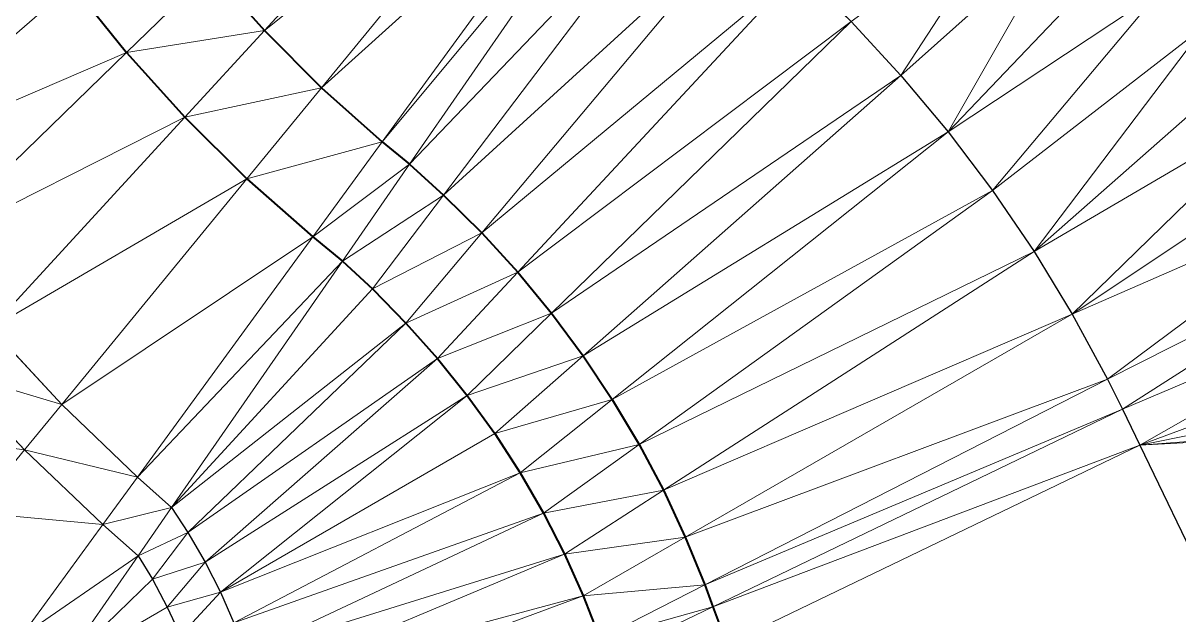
# Model space of a CAD drawing. Header units: metres. Extents: x 246428 to 246884, y 7418966 to 7419490.
# Drawn here: x 246507.07 to 246526.7, y 7419354.85 to 7419364.9 of the extents above; entities that cross this region are included whole.
import ezdxf

# ---------------------------------------------------------------- set-up
doc = ezdxf.new("R2010")
doc.units = ezdxf.units.M
doc.linetypes.add('blank name', pattern=[0])
doc.linetypes.add('HIDDEN', pattern=[9.525, 6.35, -3.175])
doc.layers.add('_12D_UNMAPPED', color=7, linetype='Continuous')
doc.layers.add('BATTER', color=250, linetype='HIDDEN', lineweight=25)
doc.layers.add('DRAINAGE_SWALE', color=7, linetype='CHANNEL_DASHDOT_X4', lineweight=40)
doc.styles.get("Standard").update_dxf_attribs({"font": 'romans.shx', "width": 0.65})
doc.linetypes.add('CHANNEL_DASHDOT_X4', pattern='A,6,-1,1,-1,0.004,[">",Standard,S=4,R=0,X=0,Y=-1.7144],0.004,1,-1,6,-1,1,-1', length=20.008)

msp = doc.modelspace()

# ---------------------------------------------------------------- linework, layer by layer
at = {"layer": '_12D_UNMAPPED', "color": 3, "linetype": 'blank name', "lineweight": 0}
for points in [[(246511.167, 7419364.771, 30.382), (246510.257, 7419365.792, 30.388), (246515.56, 7419369.549, 31.463)], [(246511.167, 7419364.771, 30.382), (246515.56, 7419369.549, 31.463), (246516.314, 7419368.893, 31.473)], [(246512.137, 7419363.8, 30.375), (246511.167, 7419364.771, 30.382), (246516.314, 7419368.893, 31.473)], [(246512.137, 7419363.8, 30.375), (246516.314, 7419368.893, 31.473), (246516.315, 7419368.893, 31.473)], [(246512.137, 7419363.8, 30.375), (246512.137, 7419363.8, 30.375), (246516.315, 7419368.893, 31.473)], [(246512.137, 7419363.8, 30.375), (246516.314, 7419368.893, 31.473), (246516.314, 7419368.893, 31.473)], [(246512.137, 7419363.8, 30.375), (246512.137, 7419363.8, 30.375), (246516.315, 7419368.893, 31.473)], [(246512.137, 7419363.8, 30.375), (246516.315, 7419368.893, 31.473), (246517.105, 7419368.281, 31.482)], [(246513.165, 7419362.882, 30.368), (246512.137, 7419363.8, 30.375), (246517.105, 7419368.281, 31.482)], [(246513.165, 7419362.882, 30.368), (246517.105, 7419368.281, 31.482), (246517.459, 7419368.029, 31.486)], [(246513.165, 7419362.882, 30.368), (246517.459, 7419368.029, 31.486), (246513.629, 7419362.5, 30.365)], [(246517.459, 7419368.029, 31.486), (246518.322, 7419367.404, 31.496), (246513.629, 7419362.5, 30.365)], [(246513.629, 7419362.5, 30.365), (246518.322, 7419367.404, 31.496), (246514.209, 7419361.977, 30.361)], [(246518.322, 7419367.404, 31.496), (246519.299, 7419366.624, 31.508), (246514.209, 7419361.977, 30.361)], [(246521.13, 7419364.924, 31.531), (246523.871, 7419366.918, 31.559), (246521.979, 7419364.007, 31.543)], [(246523.871, 7419366.918, 31.559), (246524.727, 7419366.463, 31.569), (246521.979, 7419364.007, 31.543)], [(246507.045, 7419366.743, 30.442), (246507.899, 7419365.548, 30.435), (246503.412, 7419363.936, 31.207)], [(246514.209, 7419361.977, 30.361), (246519.299, 7419366.624, 31.508), (246514.857, 7419361.335, 30.356)], [(246519.299, 7419366.624, 31.508), (246520.236, 7419365.797, 31.519), (246514.857, 7419361.335, 30.356)], [(246521.979, 7419364.007, 31.543), (246524.727, 7419366.463, 31.569), (246522.782, 7419363.049, 31.554)], [(246524.727, 7419366.463, 31.569), (246525.559, 7419365.966, 31.579), (246522.782, 7419363.049, 31.554)], [(246525.559, 7419365.966, 31.579), (246526.364, 7419365.426, 31.589), (246522.782, 7419363.049, 31.554)], [(246507.899, 7419365.548, 30.435), (246510.257, 7419365.792, 30.388), (246508.823, 7419364.398, 30.428)], [(246510.257, 7419365.792, 30.388), (246511.167, 7419364.771, 30.382), (246508.823, 7419364.398, 30.428)], [(246514.857, 7419361.335, 30.356), (246520.236, 7419365.797, 31.519), (246515.469, 7419360.665, 30.352)], [(246520.236, 7419365.797, 31.519), (246521.13, 7419364.924, 31.531), (246515.469, 7419360.665, 30.352)], [(246503.412, 7419363.936, 31.207), (246507.899, 7419365.548, 30.435), (246504.361, 7419362.48, 31.216)], [(246507.899, 7419365.548, 30.435), (246508.823, 7419364.398, 30.428), (246504.361, 7419362.48, 31.216)], [(246522.782, 7419363.049, 31.554), (246526.364, 7419365.426, 31.589), (246523.536, 7419362.052, 31.566)], [(246526.364, 7419365.426, 31.589), (246527.14, 7419364.846, 31.599), (246523.536, 7419362.052, 31.566)], [(246526.427, 7419365.516, 31.589), (246527.14, 7419364.846, 31.599), (246526.364, 7419365.426, 31.589)], [(246526.427, 7419365.516, 31.589), (246527.208, 7419364.932, 31.599), (246527.14, 7419364.846, 31.599)], [(246508.823, 7419364.398, 30.428), (246511.167, 7419364.771, 30.382), (246509.813, 7419363.299, 30.422)], [(246511.167, 7419364.771, 30.382), (246512.137, 7419363.8, 30.375), (246509.813, 7419363.299, 30.422)], [(246515.469, 7419360.665, 30.352), (246521.13, 7419364.924, 31.531), (246516.043, 7419359.969, 30.347)], [(246521.13, 7419364.924, 31.531), (246521.979, 7419364.007, 31.543), (246516.043, 7419359.969, 30.347)], [(246523.536, 7419362.052, 31.566), (246527.14, 7419364.846, 31.599), (246524.239, 7419361.018, 31.578)], [(246524.239, 7419361.018, 31.578), (246527.14, 7419364.846, 31.599), (246527.885, 7419364.226, 31.609)], [(246504.361, 7419362.48, 31.216), (246508.823, 7419364.398, 30.428), (246505.397, 7419361.071, 31.224)], [(246508.823, 7419364.398, 30.428), (246509.813, 7419363.299, 30.422), (246505.397, 7419361.071, 31.224)], [(246528.598, 7419363.569, 31.619), (246524.239, 7419361.018, 31.578), (246527.885, 7419364.226, 31.609)], [(246516.043, 7419359.969, 30.347), (246521.979, 7419364.007, 31.543), (246516.578, 7419359.248, 30.343)], [(246521.979, 7419364.007, 31.543), (246522.782, 7419363.049, 31.554), (246516.578, 7419359.248, 30.343)], [(246509.813, 7419363.299, 30.422), (246512.137, 7419363.8, 30.375), (246510.869, 7419362.254, 30.415)], [(246512.137, 7419363.8, 30.375), (246512.137, 7419363.8, 30.375), (246510.869, 7419362.254, 30.415)], [(246512.137, 7419363.8, 30.375), (246512.137, 7419363.8, 30.375), (246510.869, 7419362.254, 30.415)], [(246510.869, 7419362.254, 30.415), (246512.137, 7419363.8, 30.375), (246510.869, 7419362.254, 30.415)], [(246510.869, 7419362.254, 30.415), (246512.137, 7419363.8, 30.375), (246510.869, 7419362.254, 30.415)], [(246512.137, 7419363.8, 30.375), (246513.165, 7419362.882, 30.368), (246510.869, 7419362.254, 30.415)], [(246524.889, 7419359.951, 31.589), (246524.239, 7419361.018, 31.578), (246528.598, 7419363.569, 31.619)], [(246529.276, 7419362.877, 31.629), (246524.889, 7419359.951, 31.589), (246528.598, 7419363.569, 31.619)], [(246505.397, 7419361.071, 31.224), (246509.813, 7419363.299, 30.422), (246506.519, 7419359.716, 31.233)], [(246509.813, 7419363.299, 30.422), (246510.869, 7419362.254, 30.415), (246506.519, 7419359.716, 31.233)], [(246522.782, 7419363.049, 31.554), (246517.074, 7419358.506, 30.338), (246516.578, 7419359.248, 30.343)], [(246517.074, 7419358.506, 30.338), (246522.782, 7419363.049, 31.554), (246523.536, 7419362.052, 31.566)], [(246510.869, 7419362.254, 30.415), (246513.165, 7419362.882, 30.368), (246511.986, 7419361.266, 30.408)], [(246511.986, 7419361.266, 30.408), (246513.165, 7419362.882, 30.368), (246513.629, 7419362.5, 30.365)], [(246529.918, 7419362.151, 31.639), (246524.889, 7419359.951, 31.589), (246529.276, 7419362.877, 31.629)], [(246512.49, 7419360.856, 30.405), (246511.986, 7419361.266, 30.408), (246513.629, 7419362.5, 30.365)], [(246512.49, 7419360.856, 30.405), (246513.629, 7419362.5, 30.365), (246514.209, 7419361.977, 30.361)], [(246510.869, 7419362.254, 30.415), (246507.724, 7419358.42, 31.241), (246506.519, 7419359.716, 31.233)], [(246507.724, 7419358.42, 31.241), (246510.869, 7419362.254, 30.415), (246510.869, 7419362.254, 30.415)], [(246507.724, 7419358.42, 31.241), (246510.869, 7419362.254, 30.415), (246510.869, 7419362.254, 30.415)], [(246507.724, 7419358.42, 31.241), (246507.724, 7419358.42, 31.241), (246510.869, 7419362.254, 30.415)], [(246507.724, 7419358.42, 31.241), (246507.724, 7419358.42, 31.241), (246510.869, 7419362.254, 30.415)], [(246507.724, 7419358.42, 31.241), (246510.869, 7419362.254, 30.415), (246511.986, 7419361.266, 30.408)], [(246517.529, 7419357.743, 30.334), (246517.074, 7419358.506, 30.338), (246523.536, 7419362.052, 31.566)], [(246517.529, 7419357.743, 30.334), (246523.536, 7419362.052, 31.566), (246524.239, 7419361.018, 31.578)], [(246525.485, 7419358.852, 31.601), (246524.889, 7419359.951, 31.589), (246529.918, 7419362.151, 31.639)], [(246530.521, 7419361.393, 31.649), (246525.485, 7419358.852, 31.601), (246529.918, 7419362.151, 31.639)], [(246513.001, 7419360.383, 30.401), (246512.49, 7419360.856, 30.405), (246514.209, 7419361.977, 30.361)], [(246513.001, 7419360.383, 30.401), (246514.209, 7419361.977, 30.361), (246514.857, 7419361.335, 30.356)], [(246509.008, 7419357.187, 31.25), (246507.724, 7419358.42, 31.241), (246511.986, 7419361.266, 30.408)], [(246509.008, 7419357.187, 31.25), (246511.986, 7419361.266, 30.408), (246512.49, 7419360.856, 30.405)], [(246513.001, 7419360.383, 30.401), (246514.857, 7419361.335, 30.356), (246513.571, 7419359.803, 30.396)], [(246514.857, 7419361.335, 30.356), (246515.469, 7419360.665, 30.352), (246513.571, 7419359.803, 30.396)], [(246525.74, 7419358.339, 31.606), (246525.485, 7419358.852, 31.601), (246530.521, 7419361.393, 31.649)], [(246531.085, 7419360.605, 31.659), (246525.74, 7419358.339, 31.606), (246530.521, 7419361.393, 31.649)], [(246509.59, 7419356.672, 31.253), (246509.008, 7419357.187, 31.25), (246512.49, 7419360.856, 30.405)], [(246509.59, 7419356.672, 31.253), (246512.49, 7419360.856, 30.405), (246513.001, 7419360.383, 30.401)], [(246517.943, 7419356.963, 30.33), (246517.529, 7419357.743, 30.334), (246524.239, 7419361.018, 31.578)], [(246517.943, 7419356.963, 30.33), (246524.239, 7419361.018, 31.578), (246524.889, 7419359.951, 31.589)], [(246513.571, 7419359.803, 30.396), (246515.469, 7419360.665, 30.352), (246514.108, 7419359.199, 30.392)], [(246515.469, 7419360.665, 30.352), (246516.043, 7419359.969, 30.347), (246514.108, 7419359.199, 30.392)], [(246526.034, 7419357.729, 31.613), (246525.74, 7419358.339, 31.606), (246531.085, 7419360.605, 31.659)], [(246531.608, 7419359.789, 31.669), (246526.034, 7419357.729, 31.613), (246531.085, 7419360.605, 31.659)], [(246509.59, 7419356.672, 31.253), (246513.001, 7419360.383, 30.401), (246513.571, 7419359.803, 30.396)], [(246516.043, 7419359.969, 30.347), (246514.61, 7419358.573, 30.387), (246514.108, 7419359.199, 30.392)], [(246514.61, 7419358.573, 30.387), (246516.043, 7419359.969, 30.347), (246516.578, 7419359.248, 30.343)], [(246518.315, 7419356.167, 30.325), (246517.943, 7419356.963, 30.33), (246524.889, 7419359.951, 31.589)], [(246518.315, 7419356.167, 30.325), (246524.889, 7419359.951, 31.589), (246525.485, 7419358.852, 31.601)], [(246506.519, 7419359.716, 31.233), (246507.724, 7419358.42, 31.241), (246505.842, 7419358.98, 31.233)], [(246509.867, 7419356.248, 31.266), (246509.59, 7419356.672, 31.253), (246513.571, 7419359.803, 30.396)], [(246509.867, 7419356.248, 31.266), (246513.571, 7419359.803, 30.396), (246514.108, 7419359.199, 30.392)], [(246532.088, 7419358.947, 31.679), (246526.034, 7419357.729, 31.613), (246531.608, 7419359.789, 31.669)], [(246510.161, 7419355.742, 31.28), (246509.867, 7419356.248, 31.266), (246514.108, 7419359.199, 30.392)], [(246514.61, 7419358.573, 30.387), (246510.161, 7419355.742, 31.28), (246514.108, 7419359.199, 30.392)], [(246515.078, 7419357.926, 30.383), (246514.61, 7419358.573, 30.387), (246516.578, 7419359.248, 30.343)], [(246517.074, 7419358.506, 30.338), (246515.078, 7419357.926, 30.383), (246516.578, 7419359.248, 30.343)], [(246507.089, 7419357.647, 31.241), (246504.887, 7419357.941, 30.88), (246505.842, 7419358.98, 31.233)], [(246507.724, 7419358.42, 31.241), (246507.089, 7419357.647, 31.241), (246505.842, 7419358.98, 31.233)], [(246532.462, 7419358.213, 31.687), (246526.034, 7419357.729, 31.613), (246532.088, 7419358.947, 31.679)], [(246518.645, 7419355.358, 30.321), (246518.315, 7419356.167, 30.325), (246525.485, 7419358.852, 31.601)], [(246525.74, 7419358.339, 31.606), (246518.645, 7419355.358, 30.321), (246525.485, 7419358.852, 31.601)], [(246510.421, 7419355.23, 31.295), (246510.161, 7419355.742, 31.28), (246514.61, 7419358.573, 30.387)], [(246510.421, 7419355.23, 31.295), (246514.61, 7419358.573, 30.387), (246515.078, 7419357.926, 30.383)], [(246515.078, 7419357.926, 30.383), (246517.074, 7419358.506, 30.338), (246515.509, 7419357.26, 30.378)], [(246517.074, 7419358.506, 30.338), (246517.529, 7419357.743, 30.334), (246515.509, 7419357.26, 30.378)], [(246507.724, 7419358.42, 31.241), (246507.724, 7419358.42, 31.241), (246507.089, 7419357.647, 31.241)], [(246507.089, 7419357.647, 31.241), (246507.724, 7419358.42, 31.241), (246507.09, 7419357.647, 31.241)], [(246507.724, 7419358.42, 31.241), (246507.724, 7419358.42, 31.241), (246507.089, 7419357.647, 31.241)], [(246507.724, 7419358.42, 31.241), (246509.008, 7419357.187, 31.25), (246507.09, 7419357.647, 31.241)], [(246507.09, 7419357.647, 31.241), (246507.724, 7419358.42, 31.241), (246507.09, 7419357.647, 31.241)], [(246518.645, 7419355.358, 30.321), (246525.74, 7419358.339, 31.606), (246518.782, 7419354.983, 30.319)], [(246525.74, 7419358.339, 31.606), (246526.034, 7419357.729, 31.613), (246518.782, 7419354.983, 30.319)], [(246532.527, 7419358.078, 31.689), (246526.034, 7419357.729, 31.613), (246532.462, 7419358.213, 31.687)], [(246504.887, 7419357.941, 30.88), (246507.089, 7419357.647, 31.241), (246506.218, 7419356.584, 30.898)], [(246510.421, 7419355.23, 31.295), (246515.078, 7419357.926, 30.383), (246515.509, 7419357.26, 30.378)], [(246526.034, 7419357.729, 31.613), (246532.527, 7419358.078, 31.689), (246528.206, 7419353.226, 31.659)], [(246515.509, 7419357.26, 30.378), (246517.529, 7419357.743, 30.334), (246515.904, 7419356.577, 30.374)], [(246517.529, 7419357.743, 30.334), (246517.943, 7419356.963, 30.33), (246515.904, 7419356.577, 30.374)], [(246518.782, 7419354.983, 30.319), (246526.034, 7419357.729, 31.613), (246519.023, 7419354.349, 30.315)], [(246519.023, 7419354.349, 30.315), (246526.034, 7419357.729, 31.613), (246528.206, 7419353.226, 31.659)], [(246507.089, 7419357.647, 31.241), (246507.09, 7419357.647, 31.241), (246506.218, 7419356.584, 30.898)], [(246507.09, 7419357.647, 31.241), (246507.09, 7419357.647, 31.241), (246506.218, 7419356.584, 30.898)], [(246507.09, 7419357.647, 31.241), (246508.419, 7419356.379, 31.25), (246506.218, 7419356.584, 30.898)], [(246507.09, 7419357.647, 31.241), (246509.008, 7419357.187, 31.25), (246508.419, 7419356.379, 31.25)], [(246509.008, 7419357.187, 31.25), (246509.59, 7419356.672, 31.253), (246508.419, 7419356.379, 31.25)], [(246510.647, 7419354.713, 31.309), (246510.421, 7419355.23, 31.295), (246515.509, 7419357.26, 30.378)], [(246510.647, 7419354.713, 31.309), (246515.509, 7419357.26, 30.378), (246515.904, 7419356.577, 30.374)], [(246515.904, 7419356.577, 30.374), (246517.943, 7419356.963, 30.33), (246516.262, 7419355.88, 30.37)], [(246517.943, 7419356.963, 30.33), (246518.315, 7419356.167, 30.325), (246516.262, 7419355.88, 30.37)], [(246506.218, 7419356.584, 30.898), (246508.419, 7419356.379, 31.25), (246507.034, 7419354.482, 30.858)], [(246508.419, 7419356.379, 31.25), (246509.59, 7419356.672, 31.253), (246509.021, 7419355.85, 31.253)], [(246509.59, 7419356.672, 31.253), (246509.867, 7419356.248, 31.266), (246509.021, 7419355.85, 31.253)], [(246510.841, 7419354.192, 31.324), (246510.647, 7419354.713, 31.309), (246515.904, 7419356.577, 30.374)], [(246510.841, 7419354.192, 31.324), (246515.904, 7419356.577, 30.374), (246516.262, 7419355.88, 30.37)], [(246508.419, 7419356.379, 31.25), (246509.021, 7419355.85, 31.253), (246507.034, 7419354.482, 30.858)], [(246509.021, 7419355.85, 31.253), (246509.867, 7419356.248, 31.266), (246509.263, 7419355.451, 31.266)], [(246509.867, 7419356.248, 31.266), (246510.161, 7419355.742, 31.28), (246509.263, 7419355.451, 31.266)], [(246516.262, 7419355.88, 30.37), (246518.315, 7419356.167, 30.325), (246516.582, 7419355.17, 30.365)], [(246518.315, 7419356.167, 30.325), (246518.645, 7419355.358, 30.321), (246516.582, 7419355.17, 30.365)], [(246507.034, 7419354.482, 30.858), (246509.021, 7419355.85, 31.253), (246507.681, 7419353.915, 30.861)], [(246509.021, 7419355.85, 31.253), (246509.263, 7419355.451, 31.266), (246507.681, 7419353.915, 30.861)], [(246509.263, 7419355.451, 31.266), (246510.161, 7419355.742, 31.28), (246509.517, 7419354.976, 31.28)], [(246510.161, 7419355.742, 31.28), (246510.421, 7419355.23, 31.295), (246509.517, 7419354.976, 31.28)], [(246511.001, 7419353.672, 31.339), (246510.841, 7419354.192, 31.324), (246516.262, 7419355.88, 30.37)], [(246511.001, 7419353.672, 31.339), (246516.262, 7419355.88, 30.37), (246516.582, 7419355.17, 30.365)], [(246509.263, 7419355.451, 31.266), (246509.517, 7419354.976, 31.28), (246507.681, 7419353.915, 30.861)], [(246516.582, 7419355.17, 30.365), (246518.645, 7419355.358, 30.321), (246516.864, 7419354.448, 30.361)], [(246518.645, 7419355.358, 30.321), (246518.782, 7419354.983, 30.319), (246516.864, 7419354.448, 30.361)], [(246509.517, 7419354.976, 31.28), (246510.421, 7419355.23, 31.295), (246509.74, 7419354.497, 31.295)], [(246510.421, 7419355.23, 31.295), (246510.647, 7419354.713, 31.309), (246509.74, 7419354.497, 31.295)], [(246511.129, 7419353.152, 31.353), (246511.001, 7419353.672, 31.339), (246516.582, 7419355.17, 30.365)], [(246511.129, 7419353.152, 31.353), (246516.582, 7419355.17, 30.365), (246516.864, 7419354.448, 30.361)], [(246509.517, 7419354.976, 31.28), (246509.74, 7419354.497, 31.295), (246507.681, 7419353.915, 30.861)], [(246516.864, 7419354.448, 30.361), (246518.782, 7419354.983, 30.319), (246516.981, 7419354.115, 30.359)], [(246518.782, 7419354.983, 30.319), (246519.023, 7419354.349, 30.315), (246516.981, 7419354.115, 30.359)]]:
    msp.add_3dface(points, dxfattribs=at)
at = {"layer": 'BATTER'}
for points in [[(246512.945, 7419372.564, 31.426), (246513.534, 7419371.756, 31.435), (246514.167, 7419370.983, 31.445), (246514.843, 7419370.246, 31.454), (246515.56, 7419369.549, 31.463), (246516.314, 7419368.893, 31.473), (246516.314, 7419368.893, 31.473), (246516.315, 7419368.893, 31.473), (246517.105, 7419368.281, 31.482), (246517.459, 7419368.029, 31.486), (246518.322, 7419367.404, 31.496), (246519.299, 7419366.624, 31.508), (246520.236, 7419365.797, 31.519), (246521.13, 7419364.924, 31.531), (246521.979, 7419364.007, 31.543), (246522.782, 7419363.049, 31.554), (246523.536, 7419362.052, 31.566), (246524.239, 7419361.018, 31.578), (246524.889, 7419359.951, 31.589), (246525.485, 7419358.852, 31.601), (246525.74, 7419358.339, 31.606), (246526.034, 7419357.729, 31.613), (246528.206, 7419353.226, 31.659)], [(246502.553, 7419365.434, 31.199), (246503.412, 7419363.936, 31.207), (246504.361, 7419362.48, 31.216), (246505.397, 7419361.071, 31.224), (246506.519, 7419359.716, 31.233), (246507.724, 7419358.42, 31.241), (246507.724, 7419358.42, 31.241), (246507.724, 7419358.42, 31.241), (246509.008, 7419357.187, 31.25), (246509.59, 7419356.672, 31.253), (246509.867, 7419356.248, 31.266), (246510.161, 7419355.742, 31.28), (246510.421, 7419355.23, 31.295), (246510.647, 7419354.713, 31.309)], [(246501.728, 7419364.869, 31.199), (246502.621, 7419363.324, 31.207), (246503.605, 7419361.824, 31.216), (246504.68, 7419360.375, 31.224), (246505.842, 7419358.98, 31.233), (246507.089, 7419357.647, 31.241), (246507.09, 7419357.647, 31.241), (246507.09, 7419357.647, 31.241), (246508.419, 7419356.379, 31.25), (246509.021, 7419355.85, 31.253), (246509.263, 7419355.451, 31.266), (246509.517, 7419354.976, 31.28), (246509.74, 7419354.497, 31.295)]]:
    msp.add_polyline3d(points, dxfattribs=at)
at = {"layer": 'DRAINAGE_SWALE'}
for points in [[(246507.913, 7419369.112, 30.409), (246508.628, 7419367.966, 30.402), (246509.41, 7419366.858, 30.395), (246510.257, 7419365.792, 30.388), (246511.167, 7419364.771, 30.382), (246512.137, 7419363.8, 30.375), (246512.137, 7419363.8, 30.375), (246512.137, 7419363.8, 30.375), (246513.165, 7419362.882, 30.368), (246513.629, 7419362.5, 30.365), (246514.209, 7419361.977, 30.361), (246514.857, 7419361.335, 30.356), (246515.469, 7419360.665, 30.352), (246516.043, 7419359.969, 30.347), (246516.578, 7419359.248, 30.343), (246517.074, 7419358.506, 30.338), (246517.529, 7419357.743, 30.334), (246517.943, 7419356.963, 30.33), (246518.315, 7419356.167, 30.325), (246518.645, 7419355.358, 30.321), (246518.782, 7419354.983, 30.319), (246519.023, 7419354.349, 30.315)], [(246506.263, 7419367.98, 30.449), (246507.045, 7419366.743, 30.442), (246507.899, 7419365.548, 30.435), (246508.823, 7419364.398, 30.428), (246509.813, 7419363.299, 30.422), (246510.869, 7419362.254, 30.415), (246510.869, 7419362.254, 30.415), (246510.869, 7419362.254, 30.415), (246511.986, 7419361.266, 30.408), (246512.49, 7419360.856, 30.405), (246513.001, 7419360.383, 30.401), (246513.571, 7419359.803, 30.396), (246514.108, 7419359.199, 30.392), (246514.61, 7419358.573, 30.387), (246515.078, 7419357.926, 30.383), (246515.509, 7419357.26, 30.378), (246515.904, 7419356.577, 30.374), (246516.262, 7419355.88, 30.37), (246516.582, 7419355.17, 30.365), (246516.864, 7419354.448, 30.361)]]:
    msp.add_polyline3d(points, dxfattribs=at)

doc.saveas('drawing.dxf')
